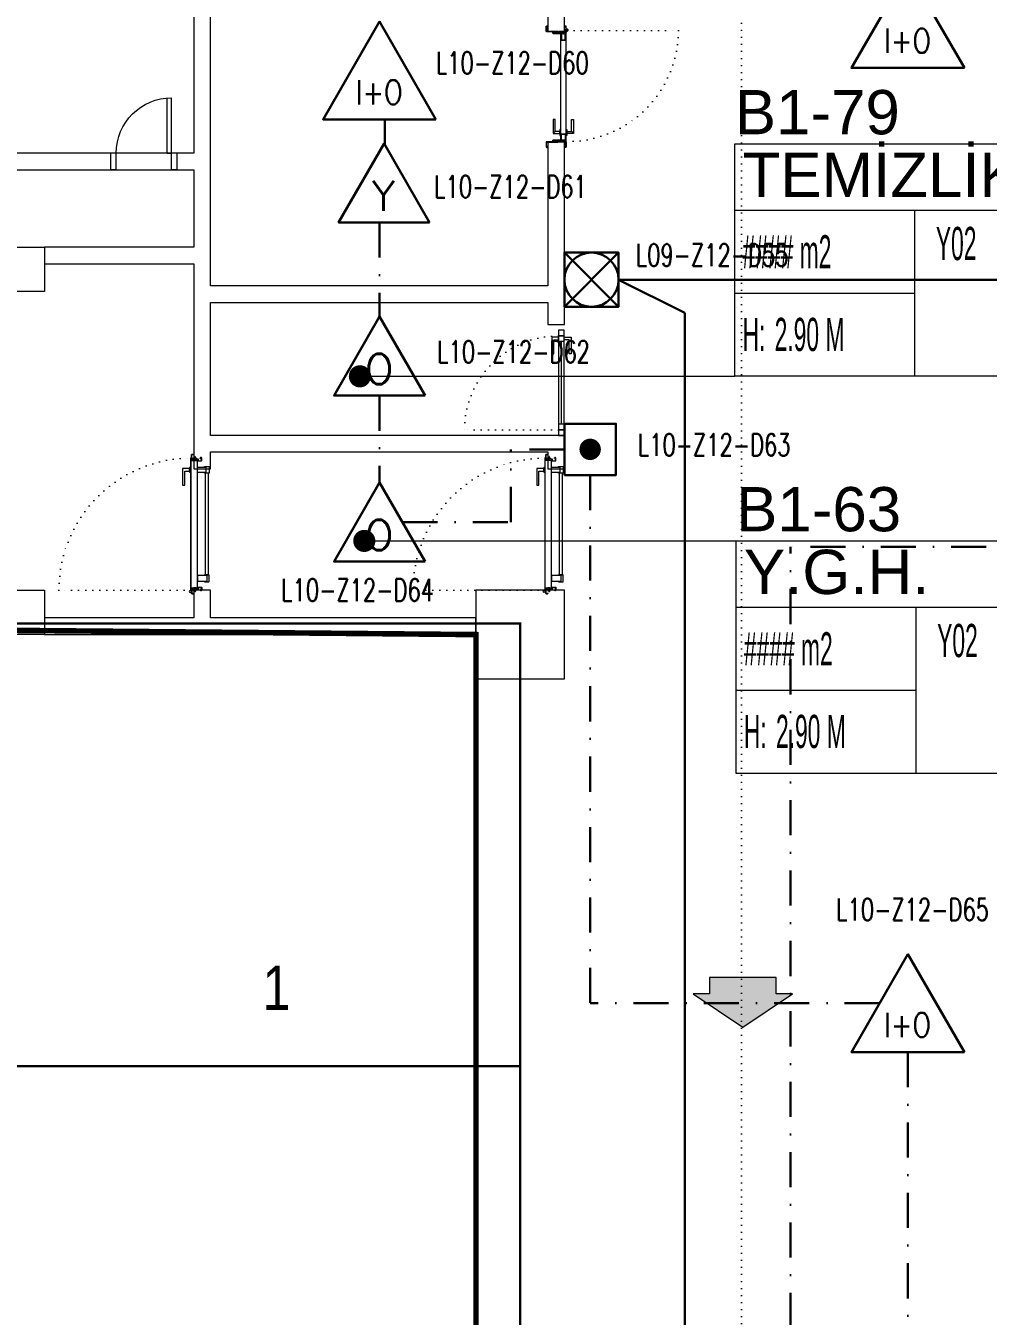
# Model space of a CAD drawing. Header units: metres. Extents: x -19121 to 152404, y -12107 to 29421.
# Drawn here: x 56453 to 57323, y 5814 to 6980 of the extents above; entities that cross this region are included whole.
import ezdxf
from ezdxf.enums import TextEntityAlignment as Align

# ---------------------------------------------------------------- set-up
doc = ezdxf.new("R2010")
doc.units = ezdxf.units.M
doc.header["$LTSCALE"] = 50
doc.header["$MEASUREMENT"] = 0
for name, pattern in [('DASHDOT', [25.4, 12.7, -6.35, 0, -6.35]), ('DOT2', [0.125, 0, -0.125]), ('HIDDEN', [0.375, 0.25, -0.125])]:
    doc.linetypes.add(name, pattern=pattern)
doc.layers.get('0').update_dxf_attribs({"color": 9, "lineweight": 9})
for name, color, linetype, lineweight in [('00', 9, 'Continuous', 9), ('01', 9, 'Continuous', 9), ('06B', 9, 'Continuous', 9), ('06D', 9, 'Continuous', 9), ('10', 9, 'Continuous', 9), ('14', 9, 'Continuous', 9), ('15', 9, 'Continuous', 9), ('20', 9, 'DOT2', 9), ('21', 9, 'Continuous', 9), ('21_mahal200', 9, 'Continuous', 9), ('E-DEDEKTÖR NUMARALARI', 20, 'Continuous', 30), ('E-DUVAR TİPİ FLAŞÖR', 7, 'Continuous', 30), ('E-KABLO', 7, 'Continuous', 30), ('E-KOMBİNE DEDEKTÖR (ISI+OPTİK DUMAN)', 7, 'Continuous', 30), ('E-OPTİK DUMAN DEDEKTÖRÜ', 7, 'Continuous', 30), ('E-YANGIN İHBAR BUTONU', 7, 'Continuous', 30), ('E-YÜKSELTİLMİŞ DÖŞEME İÇİNDE DUMAN DEDEKTÖRÜ', 7, 'Continuous', 30)]:
    doc.layers.add(name, color=color, linetype=linetype, lineweight=lineweight)
doc.styles.add('Arial', font='arial.ttf', dxfattribs={"height": 2.5})
doc.styles.add('E-YAZI', font='txttw.shx', dxfattribs={"height": 200})
doc.styles.add('MuuM_TEXT-STANDART', font='ARIALN.TTF')
doc.dimstyles.new('MuuM_DIM200', dxfattribs={"dimscale": 20, "dimtxt": 2, "dimasz": 1, "dimexe": 1, "dimexo": 1, "dimgap": 1, "dimtad": 1, "dimdec": 1, "dimrnd": 0.5, "dimdsep": 46, "dimtxsty": 'MuuM_TEXT-STANDART', "dimblk": 'ARCHTICK', "dimcen": 0, "dimdle": 0.15, "dimclrd": 256, "dimclre": 256, "dimclrt": 256, "dimadec": 0, "dimazin": 0, "dimtfac": 5, "dimtdec": 1, "dimtix": 1, "dimtmove": 2, "dimatfit": 3, "dimldrblk": 'DOT', "dimfxl": 3, "dimfxlon": 1, "dimtolj": 1, "dimlwd": -1, "dimlwe": -1, "dimarcsym": 0})

# ---------------------------------------------------------------- blocks, each defined once
blk = doc.blocks.new('100_KOMBİNE DEDEKTÖR (ISI+OPTİK DUMAN) 085')
at = {"layer": 'E-KOMBİNE DEDEKTÖR (ISI+OPTİK DUMAN)', "color": 4}
blk.add_lwpolyline([(2.55, 0), (0, 4.416), (-2.55, 0)], close=True, dxfattribs=at)
at = {"layer": 'E-KOMBİNE DEDEKTÖR (ISI+OPTİK DUMAN)', "color": 3, "style": 'E-YAZI', "width": 0.8}
blk.add_text('I+O', height=1.1016, dxfattribs=at).set_placement((-0.018, 1.224), align=Align.MIDDLE)
blk = doc.blocks.new('100_OPTİK DUMAN DEDEKTÖRÜ 085')
at = {"layer": 'E-OPTİK DUMAN DEDEKTÖRÜ', "color": 4}
blk.add_lwpolyline([(2.059, 0), (0, 3.566), (-2.059, 0)], close=True, dxfattribs=at)
at = {"layer": 'E-OPTİK DUMAN DEDEKTÖRÜ', "color": 3, "style": 'E-YAZI'}
blk.add_text('O', height=1.36, dxfattribs=at).set_placement((-0.022, 1.201), align=Align.MIDDLE)
blk = doc.blocks.new('100_YANGIN İHBAR BUTONU 085')
at = {"layer": 'E-YANGIN İHBAR BUTONU', "color": 4}
blk.add_lwpolyline([(-1.16, -1.16), (-1.16, 1.16), (1.16, 1.16), (1.16, -1.16)], close=True, dxfattribs=at)
at = {"layer": 'E-YANGIN İHBAR BUTONU', "color": 3, "const_width": 0.483}
blk.add_lwpolyline([(-0.242, 0, 1), (0.242, 0, 1)], format="xyb", close=True, dxfattribs=at)
blk = doc.blocks.new('100_DUVAR TİPİ FLAŞÖR 085')
at = {"layer": 'E-DUVAR TİPİ FLAŞÖR', "color": 4}
blk.add_line((-1.224, 2.448), (1.224, 0), dxfattribs=at)
blk.add_lwpolyline([(-1.224, 0), (-1.224, 2.448), (1.224, 2.448), (1.224, 0)], close=True, dxfattribs=at)
blk.add_lwpolyline([(1.224, 2.448), (-1.224, 0)], dxfattribs=at)
blk.add_circle((0, 1.224), 1.224, dxfattribs=at)
blk = doc.blocks.new('100_YÜKSELTİLMİŞ DÖŞEME İÇİNDE DUMAN DEDEKTÖRÜ 085')
at = {"layer": 'E-YÜKSELTİLMİŞ DÖŞEME İÇİNDE DUMAN DEDEKTÖRÜ', "color": 4}
blk.add_lwpolyline([(2.059, 0), (0, 3.566), (-2.059, 0)], close=True, dxfattribs=at)
at = {"layer": 'E-YÜKSELTİLMİŞ DÖŞEME İÇİNDE DUMAN DEDEKTÖRÜ', "color": 3, "style": 'E-YAZI'}
blk.add_text('Y', height=1.36, dxfattribs=at).set_placement((-0.022, 1.201), align=Align.MIDDLE)
blk = doc.blocks.new('p-kolon_80x80')
blk.add_lwpolyline([(-40, -40), (40, -40), (40, 40), (-40, 40)], close=True)
blk = doc.blocks.new('1.bod.mimari.elk')
at = {"layer": '01'}
blk.add_lwpolyline([(40, -1430), (40, -1850), (470, -1850), (470, -1890), (40, -1890), (40, -2160), (470, -2160), (470, -2200), (40, -2200), (40, -2200), (40, -2200), (40, -2945), (0, -2945), (0, -1142.7)], dxfattribs=at)
blk.add_blockref('p-kolon_80x80', (900, -2200), dxfattribs=at)
blk = doc.blocks.new('p-işyeri')
at = {"color": 0, "const_width": 2}
blk.add_lwpolyline([(200, 0), (200, 700), (-200, 700), (-200, 0)], close=True, dxfattribs=at)
blk = doc.blocks.new('*U19')
at = {"ltscale": 15}
for p, q in [((-25, 1), (-26, 0)), ((-25, -1), (-26, 0)), ((-23, 1), (-25, 1)), ((-23, 1), (-23, -2)), ((-21, -3), (-18, 3)), ((-21, -3), (-18, 3)), ((-20, -3), (-17, 3)), ((-20, -3), (-16, 3)), ((-18, -3), (-15, 3)), ((-18, -3), (-15, 3)), ((-18, 1), (-18, 2)), ((-17, -3), (-14, 3)), ((-17, -3), (-13, 3)), ((-17, 1), (-17, 2)), ((-15, -3), (-12, 3)), ((-15, -3), (-12, 3)), ((-15, 1), (-15, 2)), ((-14, -3), (-11, 3)), ((-14, -3), (-10, 3)), ((-14, 1), (-14, 2)), ((-12, -3), (-9, 3)), ((-12, -3), (-9, 3)), ((-12, 1), (-12, 2)), ((-11, -3), (-8, 3)), ((-11, -3), (-7, 3)), ((-11, 1), (-11, 2)), ((-9, -3), (-6, 3)), ((-9, -3), (-6, 3)), ((-9, 1), (-9, 2)), ((-8, -3), (-4, 3)), ((-8, -3), (-5, 3)), ((-8, 1), (-8, 2)), ((-6, -3), (-3, 3)), ((-6, -3), (-3, 3)), ((-6, 1), (-6, 2)), ((-5, -3), (-1, 3)), ((-5, -3), (-2, 3)), ((-5, 1), (-5, 2)), ((-3, 1), (-3, 2)), ((0, 4), (-2, 1)), ((-2, 1), (-2, 2)), ((0, 0), (-1, 0)), ((-25, -1), (-23, -2)), ((-9, -2), (-23, -2)), ((-21, -3), (-21, -2)), ((-20, -3), (-19, -2)), ((-20, -2), (-19, -2)), ((-19, -2), (-18, -2)), ((-18, -3), (-18, -2)), ((-17, -3), (-16, -2)), ((-17, -2), (-16, -2)), ((-16, -2), (-15, -2)), ((-15, -3), (-15, -2)), ((-14, -3), (-13, -2)), ((-14, -2), (-13, -2)), ((-13, -2), (-12, -2)), ((-12, -3), (-12, -2)), ((-11, -3), (-10, -2)), ((-11, -2), (-10, -2)), ((-10, -2), (-9, -2)), ((-9, -3), (-9, -2)), ((-8, -2), (-7, -2)), ((-8, -3), (-7, -2)), ((-7, -2), (-6, -2)), ((-6, -3), (-6, -2)), ((-5, -2), (-4, -2)), ((-5, -3), (-4, -2)), ((-4, -2), (-2, -2)), ((0, -4), (-2, -2)), ((0, 0), (-1, 0))]:
    blk.add_line(p, q, dxfattribs=at)
for p, q in [((-7, 1), (-23, 1)), ((-17, 1), (-19, 1)), ((-16, 1), (-17, 1)), ((-14, 1), (-16, 1)), ((-13, 1), (-14, 1)), ((-11, 1), (-13, 1)), ((-10, 1), (-11, 1)), ((-8, 1), (-10, 1)), ((-7, 1), (-8, 1)), ((-5, 1), (-7, 1)), ((-4, 1), (-5, 1)), ((-2, 1), (-4, 1)), ((-2, 1), (-2, 1)), ((0, 0), (0, 4)), ((-2, -2), (-2, -2)), ((0, 0), (0, -4))]:
    blk.add_line(p, q)
for centre, radius, start, end in [((-26, 4), 3.92, 274.361, 322.1025), ((-26, -4), 3.92, 37.8975, 85.639), ((-18, 3), 0.0971, 330.3204, 150.3204), ((-17, 3), 0.0971, 330.3204, 150.3204), ((-15, 3), 0.0971, 330.3204, 150.3204), ((-14, 3), 0.0971, 330.3204, 150.3204), ((-12, 3), 0.0971, 330.3204, 150.3204), ((-11, 3), 0.0971, 330.3204, 150.3204), ((-9, 3), 0.0971, 330.3204, 150.3204), ((-8, 3), 0.0971, 330.3204, 150.3204), ((-6, 3), 0.0971, 330.3204, 150.3204), ((-5, 3), 0.0971, 330.3204, 150.3204), ((-3, 3), 0.0971, 330.3204, 150.3204), ((-2, 3), 0.0971, 330.3204, 150.3204), ((-1, 0), 0.486, 90, 270), ((0, 4), 0.25, 0, 150.0864), ((-21, -3), 0.0971, 150.3204, 330.3204), ((-20, -3), 0.0971, 150.3204, 330.3204), ((-18, -3), 0.0971, 150.3204, 330.3204), ((-17, -3), 0.0971, 150.3204, 330.3204), ((-15, -3), 0.0971, 150.3204, 330.3204), ((-14, -3), 0.0971, 150.3204, 330.3204), ((-12, -3), 0.0971, 150.3204, 330.3204), ((-11, -3), 0.0971, 150.3204, 330.3204), ((-9, -3), 0.0971, 150.3204, 330.3204), ((-8, -3), 0.0971, 150.3204, 330.3204), ((-6, -3), 0.0971, 150.3204, 330.3204), ((-5, -3), 0.0971, 150.3204, 330.3204), ((0, -4), 0.25, 209.9136, 0)]:
    blk.add_arc(centre, radius, start, end, dxfattribs=at)
blk = doc.blocks.new('conta')
at = {"ltscale": 10}
for p, q in [((-2649.9, 5345.5), (-2649.8, 5345.6)), ((-2649.9, 5344.5), (-2649.8, 5344.3)), ((-2649.8, 5344.3), (-2649.7, 5344.3)), ((-2649.7, 5345.4), (-2649.3, 5345.4)), ((-2649.2, 5345.4), (-2649.1, 5345.5)), ((-2649, 5344), (-2648.8, 5343.8)), ((-2648.9, 5344.1), (-2648.7, 5343.9)), ((-2648.8, 5345.1), (-2648.6, 5345.3)), ((-2648.8, 5344.9), (-2648.6, 5345.2)), ((-2648.7, 5343.8), (-2648.7, 5343.8)), ((-2648.6, 5345.3), (-2648.6, 5345.3))]:
    blk.add_line(p, q, dxfattribs=at)
for centre, radius, start, end in [((-2649.8, 5345.5), 0.05, 140.6345, 188.9372), ((-2653, 5345), 3.19, 350.4674, 8.9372), ((-2649.9, 5344.5), 0.02, 170.4674, 213.7451), ((-2649.7, 5345.6), 0.0696, 22.2428, 159.258), ((-2650.9, 5345), 1.24, 340.3382, 16.7772), ((-2649.7, 5344.6), 0.03, 160.3382, 273.2666), ((-2649.7, 5345.4), 0.03, 90, 196.7772), ((-2649.6, 5341.5), 3.01, 80.4362, 93.2666), ((-2649.3, 5345.5), 0.05, 270, 303.0062), ((-2649.2, 5344.1), 0.231, 353.9571, 81.9004), ((-2649.1, 5345.5), 0.03, 4.7972, 123.0062), ((-2649.1, 5344.5), 0.03, 260.4362, 338.7066), ((-2651.2, 5344.8), 2.33, 7.5897, 18.7951), ((-2649, 5345.6), 0.05, 18.7951, 42.1429), ((-2650.2, 5345), 1.27, 338.7066, 23.0418), ((-2648.9, 5344.1), 0.1, 173.9571, 217.2653), ((-2648.8, 5345.1), 0.05, 187.5897, 322.7347), ((-2658.2, 5345.2), 9.36, 353.6857, 357.8537), ((-2648.8, 5344.2), 0.1, 173.6857, 217.2653), ((-2648.8, 5344.8), 0.05, 142.7347, 180.2669), ((-2648.7, 5343.8), 0.05, 217.2653, 307.2653), ((-2648.7, 5343.8), 0.05, 307.2653, 37.2653), ((-2648.6, 5345.3), 0.05, 52.7347, 142.7347), ((-2648.6, 5345.3), 0.05, 322.7347, 52.7347)]:
    blk.add_arc(centre, radius, start, end, dxfattribs=at)
for points, knots in [([(-2649, 5345.6), (-2649, 5345.6), (-2649.1, 5345.7), (-2649.2, 5345.4), (-2649.3, 5345.7), (-2649.4, 5345.5), (-2649.5, 5345.7), (-2649.6, 5345.5), (-2649.7, 5345.6), (-2649.7, 5345.6)], [0.0086373, 0.0086373, 0.0086373, 0.0086373, 0.1097304, 0.3133405, 0.4430081, 0.5658764, 0.7165186, 0.8527974, 0.9648495, 0.9648495, 0.9648495, 0.9648495]), ([(-2649.7, 5344.3), (-2649.7, 5344.3), (-2649.7, 5344.5), (-2649.6, 5344.3), (-2649.3, 5344.4), (-2649.2, 5344.4), (-2649.2, 5344.4)], [0, 0, 0, 0, 0.1008757, 0.3841126, 0.5436166, 0.6906785, 0.6906785, 0.6906785, 0.6906785])]:
    blk.add_open_spline(points, degree=3, knots=knots, dxfattribs=at)
blk = doc.blocks.new('p-yn_sackasa')
at = {"layer": '10', "linetype": 'Continuous'}
for p, q in [((-2.2, 0), (-2.2, -0.2)), ((0, 6.9), (0, 6.2)), ((0, 6.2), (0, 6.9)), ((0.1, 6.9), (0.1, 6.2)), ((0.2, 6.9), (0.2, 6.2)), ((2.7, 7.2), (0.3, 7.2)), ((2.7, 7.2), (0.3, 7.2)), ((2.7, 7), (0.3, 7)), ((0.3, 7), (2.7, 7)), ((0.3, 6.1), (0.8, 6.1)), ((0.7, 6), (0.3, 6)), ((0.3, 5.9), (0.7, 5.9)), ((0.8, 5.9), (0.3, 5.9)), ((0.7, 5.9), (0.7, 6)), ((0.7, -0.7), (0.7, 2.3)), ((0.7, -0.7), (0.7, 2.3)), ((0.8, 5.9), (0.8, 6.1)), ((0.8, -0.7), (0.8, 2.3)), ((0.8, -0.7), (0.8, 2.3)), ((0.9, 2.3), (1, 2.3)), ((0.9, 2.3), (0.9, 2.3)), ((1, 2.5), (1, 2.4)), ((1, 2.5), (1, 2.5)), ((1.1, 2.5), (1.1, 3.7)), ((1.1, 2.5), (1.1, 3.7)), ((1.3, 3.7), (1.3, 2.5)), ((1.3, 2.5), (1.3, 3.7)), ((2.5, 4), (1.4, 4)), ((1.4, 4), (2.5, 4)), ((1.4, 3.8), (2.5, 3.8)), ((2.5, 3.8), (1.4, 3.8)), ((2.5, 3.4), (2.6, 3.7)), ((2.6, 3.7), (2.5, 3.4)), ((2.7, 3.6), (2.6, 3.3)), ((2.7, 3.6), (2.6, 3.3)), ((2.8, 3.3), (2.8, 6.9)), ((2.8, 3.3), (2.8, 6.9)), ((2.9, 3.3), (2.9, 6.9)), ((2.9, 3.3), (2.9, 6.9)), ((-2.9, -1.7), (-2.9, -0.3)), ((-2.9, -0.3), (-2.9, -1.7)), ((-2.8, -0.3), (-2.8, -1.7)), ((-2.8, -0.3), (-2.8, -1.7)), ((-2.2, 0), (-2.7, 0)), ((-2.2, 0), (-2.7, 0)), ((-2.2, -0.1), (-2.7, -0.1)), ((-2.2, -0.2), (-2.7, -0.2)), ((1, -1.8), (-2.7, -1.8)), ((1, -1.9), (-2.7, -1.9)), ((-2.7, -2), (1, -2)), ((1, -2), (-2.7, -2)), ((-2.2, -0.1), (-2.2, 0)), ((0.9, -0.8), (1, -0.8)), ((0.9, -0.8), (0.9, -0.8)), ((1, -0.9), (1, -0.9)), ((1, -0.9), (1, -0.9)), ((1.1, -1), (1.1, -1.7)), ((1.1, -1), (1.1, -1.7)), ((1.3, -1), (1.3, -1.7)), ((1.3, -1), (1.3, -1.7))]:
    blk.add_line(p, q, dxfattribs=at)
for points in [[(0.1, 2.1), (0.7, 2.1), (0.7, -0.5), (0.1, -0.5)], [(0.1, 2.1), (0.4, 2.1), (0.4, -0.5), (0.1, -0.5)]]:
    blk.add_lwpolyline(points, close=True, dxfattribs=at)
for centre, radius, start, end in [((0.3, 6.9), 0.249, 90, 180), ((0.3, 6.9), 0.261, 90, 180), ((0.3, 6.2), 0.249, 181.345, 271.3502), ((0.3, 6.2), 0.261, 180, 270), ((0.3, 6.9), 0.122, 90, 180), ((0.3, 6.2), 0.122, 180, 270), ((0.3, 6.9), 0.11, 90, 180), ((0.3, 6.2), 0.11, 180, 270), ((0.9, 2.3), 0.206, 63.2169, 180), ((0.9, 2.3), 0.219, 63.2153, 180), ((0.9, 2.3), 0.0801, 63.215, 180), ((0.9, 2.3), 0.0674, 63.2144, 180), ((1, 2.5), 0.219, 243.2148, 0), ((1, 2.5), 0.0801, 243.2203, 0), ((1, 2.5), 0.206, 243.2197, 0), ((1, 2.5), 0.0674, 243.2129, 0), ((1.4, 3.7), 0.24, 90, 180), ((1.4, 3.7), 0.253, 90, 180), ((1.4, 3.7), 0.114, 90, 180), ((1.4, 3.7), 0.101, 90, 180), ((2.5, 3.7), 0.249, 342.8613, 90), ((2.5, 3.7), 0.261, 342.8602, 90), ((2.5, 3.7), 0.122, 342.8607, 90), ((2.5, 3.7), 0.11, 342.8621, 90), ((2.7, 3.3), 0.232, 162.8601, 0), ((2.7, 3.3), 0.219, 162.8613, 0), ((2.7, 3.3), 0.0927, 162.8605, 0), ((2.7, 3.3), 0.0801, 162.8624, 0), ((2.7, 6.9), 0.249, 0, 90), ((2.7, 6.9), 0.261, 0, 90), ((2.7, 6.9), 0.122, 0, 90), ((2.7, 6.9), 0.11, 0, 90), ((-2.7, -0.3), 0.24, 90, 180), ((-2.7, -0.3), 0.253, 90, 180), ((-2.7, -1.7), 0.24, 180, 270), ((-2.7, -1.7), 0.253, 180, 270), ((-2.7, -0.3), 0.114, 90, 180), ((-2.7, -0.3), 0.101, 90, 180), ((-2.7, -1.7), 0.114, 180, 270), ((-2.7, -1.7), 0.101, 180, 270), ((0.9, -0.7), 0.206, 180, 296.7851), ((0.9, -0.7), 0.219, 180, 296.785), ((0.9, -0.7), 0.0674, 180, 180.5245), ((0.9, -0.7), 0.0801, 180, 296.785), ((0.9, -0.7), 0.0674, 180, 296.7871), ((1, -1), 0.219, 0, 116.7854), ((1, -1), 0.206, 0, 116.7836), ((1, -1), 0.0801, 0, 116.7811), ((1, -1), 0.0674, 0, 116.7871), ((1, -1.7), 0.114, 270, 0), ((1, -1.7), 0.24, 270, 0), ((1, -1.7), 0.101, 270, 0), ((1, -1.7), 0.253, 270, 0)]:
    blk.add_arc(centre, radius, start, end, dxfattribs=at)
at = {"layer": '10', "xscale": 0.0842696629213483, "yscale": 0.0842696629213483, "zscale": 0.0842696629213483}
blk.add_blockref('*U19', (1, 1.3), dxfattribs=at)
at = {"layer": '14', "xscale": -0.7887640449438696, "yscale": 0.7887640449438696, "zscale": 0.7887640449438204, "rotation": 90}
blk.add_blockref('conta', (4217.8, -2086.4), dxfattribs=at)
blk = doc.blocks.new('*U372')
at = {"layer": '06D'}
for points in [[(8.5, 9.6), (7.9, 9.6), (7.9, 13.6, -0.414214), (8.2, 13.9), (13.7, 13.9, -0.414214), (14.1, 13.6), (14.1, 9.6), (13.5, 9.6)], [(111.5, 9.6), (112.1, 9.6), (112.1, 13.6, 0.414214), (111.7, 13.9), (106.2, 13.9, 0.414214), (105.9, 13.6), (105.9, 9.6), (106.5, 9.6)]]:
    blk.add_lwpolyline(points, format="xyb", dxfattribs=at)
for points in [[(8.5, 12.1), (13.5, 12.1), (13.5, 3.4), (8.5, 3.4)], [(14.1, 13.3), (105.9, 13.3), (105.9, 10.2), (14.1, 10.2)], [(111.5, 10.9), (106.5, 10.9), (106.5, 3.4), (111.5, 3.4)]]:
    blk.add_lwpolyline(points, close=True, dxfattribs=at)
for points in [[(110.1, -3.8), (110.1, -10.1), (95.1, -10.1), (95.1, -8.2), (107.9, -8.2), (107.9, -8.2), (107.9, -3.8), (110.1, -3.8)], [(111.2, -2.6), (111.2, -3.8), (106.8, -3.8), (106.8, -2.6), (111.2, -2.6)]]:
    blk.add_lwpolyline(points, dxfattribs=at)
at = {"layer": '10', "ltscale": 10}
for p, q in [((2, 1.5), (1, 1.5)), ((2, 1.3), (1, 1.3)), ((1, 0.9), (2, 0.3)), ((2, 0.3), (2, 1.8)), ((2, 1.8), (2.3, 1.8)), ((2, -0.2), (2, 0.3)), ((2.3, -2.2), (2.3, 3.3)), ((2.3, 1.8), (2.3, 0.3)), ((2.3, 0.3), (2.3, -0.2)), ((2.4, 3.4), (117.6, 3.4)), ((2.4, -2.3), (2.4, 3.2)), ((2.5, 3.3), (117.5, 3.3)), ((117.5, -2.3), (117.5, 3.2)), ((117.7, -2.2), (117.7, 3.3)), ((117.7, 1.8), (118, 1.8)), ((117.7, 1.3), (117.7, 1.8)), ((117.7, 1.8), (118, 1.8)), ((117.7, 1.3), (117.7, 1.8)), ((117.7, -0.2), (117.7, 1.3)), ((117.7, -0.2), (117.7, 1.3)), ((118, 1.8), (118, 1.3)), ((118, 1.8), (118, 1.3)), ((118, 1.3), (118, -0.2)), ((119, 0.7), (118, 1.3)), ((118, 1.3), (118, -0.2)), ((119, 0.7), (118, 1.3)), ((118, 0.3), (119, 0.3)), ((118, 0.3), (119, 0.3)), ((118, 0.1), (119, 0.1)), ((118, 0.1), (119, 0.1)), ((-1.6, -2.7), (-1.7, -2.6)), ((-1.6, -2.7), (-1.7, -2.6)), ((-1.2, -2.2), (-1.2, -2.3)), ((-1.2, -2.2), (-1.1, -2.2)), ((-1.2, -2.2), (-1.2, -2.3)), ((-1.2, -2.2), (-1.1, -2.2)), ((-1.1, -2), (-1.1, -2.4)), ((-1.1, -2), (-1.1, -2.4)), ((-0.8, -2), (-0.8, -2.4)), ((-0.8, -2), (-0.8, -2.4)), ((0.3, -2.5), (0.3, -2.3)), ((0.4, -2.2), (2.2, -2.2)), ((0.4, -2.4), (0.4, -2.4)), ((0.4, -2.6), (119.6, -2.6)), ((0.5, -2.4), (119.5, -2.4)), ((0.5, -2.4), (2.3, -2.4)), ((2.3, -0.2), (2, -0.2)), ((119.5, -2.4), (117.6, -2.4)), ((118, -0.2), (117.7, -0.2)), ((118, -0.2), (117.7, -0.2)), ((119.6, -2.2), (117.7, -2.2)), ((119.5, -2.4), (119.5, -2.4)), ((119.7, -2.5), (119.7, -2.3))]:
    blk.add_line(p, q, dxfattribs=at)
blk.add_circle((-0.9, -3.3), 0.843, dxfattribs=at)
blk.add_circle((-0.9, -3.3), 0.843, dxfattribs=at)
for centre, radius, start, end in [((2.4, 3.3), 0.1, 90, 180), ((2.5, 3.2), 0.05, 90, 180), ((117.6, 3.3), 0.141, 14.9271, 75.0729), ((-0.9, -3.3), 1.01, 105.7139, 140.5908), ((-0.9, -3.3), 1.01, 105.7139, 140.5908), ((-0.4, -2.3), 0.428, 142.379, 203.648), ((-0.4, -2.3), 0.428, 142.379, 203.648), ((-0.4, -2.3), 0.302, 119.9685, 254.4476), ((-0.4, -2.3), 0.302, 119.9685, 254.4476), ((0.4, -2.3), 0.1, 90, 180), ((0.4, -2.5), 0.1, 180, 270), ((0.5, -2.4), 0.005, 180, 270), ((0.5, -2.4), 0.005, 90, 180), ((2.2, -2.2), 0.05, 270, 0), ((2.3, -2.3), 0.1, 270, 0), ((117.6, -2.3), 0.1, 180, 270), ((117.7, -2.2), 0.05, 180, 270), ((119.5, -2.4), 0.005, 270, 360), ((119.5, -2.4), 0.005, 0, 90), ((119.6, -2.3), 0.1, 0, 90), ((119.6, -2.5), 0.1, 270, 0)]:
    blk.add_arc(centre, radius, start, end, dxfattribs=at)
at = {"layer": '20'}
blk.add_lwpolyline([(0.3, -2.4), (0.3, -121.8, 0.414214), (119.7, -2.4, -1)], format="xyb", dxfattribs=at)
blk.add_blockref('p-yn_sackasa', (0, 0))
at = {"xscale": -1}
blk.add_blockref('p-yn_sackasa', (120, 0), dxfattribs=at)
blk = doc.blocks.new('*U373')
at = {"layer": '06D'}
for points in [[(8.5, 9.6), (7.9, 9.6), (7.9, 13.6, -0.414214), (8.2, 13.9), (13.7, 13.9, -0.414214), (14.1, 13.6), (14.1, 9.6), (13.5, 9.6)], [(111.5, 9.6), (112.1, 9.6), (112.1, 13.6, 0.414214), (111.7, 13.9), (106.2, 13.9, 0.414214), (105.9, 13.6), (105.9, 9.6), (106.5, 9.6)]]:
    blk.add_lwpolyline(points, format="xyb", dxfattribs=at)
for points in [[(105.9, 13.3), (14.1, 13.3), (14.1, 10.2), (105.9, 10.2)], [(111.5, 12.1), (106.5, 12.1), (106.5, 3.4), (111.5, 3.4)], [(8.5, 10.9), (13.5, 10.9), (13.5, 3.4), (8.5, 3.4)]]:
    blk.add_lwpolyline(points, close=True, dxfattribs=at)
for points in [[(8.8, -2.6), (8.8, -3.8), (13.2, -3.8), (13.2, -2.6), (8.8, -2.6)], [(9.9, -3.8), (9.9, -10.1), (24.9, -10.1), (24.9, -8.2), (12.1, -8.2), (12.1, -8.2), (12.1, -3.8), (9.9, -3.8)]]:
    blk.add_lwpolyline(points, dxfattribs=at)
at = {"layer": '10', "ltscale": 10}
for p, q in [((1, 0.7), (2, 1.3)), ((1, 0.7), (2, 1.3)), ((2, 0.3), (1, 0.3)), ((2, 0.3), (1, 0.3)), ((2, 0.1), (1, 0.1)), ((2, 0.1), (1, 0.1)), ((2, 1.8), (2, 1.3)), ((2.3, 1.8), (2, 1.8)), ((2, 1.8), (2, 1.3)), ((2.3, 1.8), (2, 1.8)), ((2, 1.3), (2, -0.2)), ((2, 1.3), (2, -0.2)), ((2.3, -2.2), (2.3, 3.3)), ((2.3, 1.3), (2.3, 1.8)), ((2.3, 1.3), (2.3, 1.8)), ((2.3, -0.2), (2.3, 1.3)), ((2.3, -0.2), (2.3, 1.3)), ((117.6, 3.4), (2.4, 3.4)), ((2.4, -2.3), (2.4, 3.2)), ((117.5, 3.3), (2.5, 3.3)), ((117.5, -2.3), (117.5, 3.2)), ((117.7, -2.2), (117.7, 3.3)), ((117.7, 1.8), (117.7, 0.3)), ((118, 1.8), (117.7, 1.8)), ((117.7, 0.3), (117.7, -0.2)), ((118, 0.3), (118, 1.8)), ((118, 1.5), (119, 1.5)), ((118, 1.3), (119, 1.3)), ((119, 0.9), (118, 0.3)), ((118, -0.2), (118, 0.3)), ((0.3, -2.5), (0.3, -2.3)), ((0.4, -2.2), (2.2, -2.2)), ((0.4, -2.4), (0.4, -2.4)), ((119.6, -2.6), (0.4, -2.6)), ((119.5, -2.4), (0.5, -2.4)), ((0.5, -2.4), (2.3, -2.4)), ((2, -0.2), (2.3, -0.2)), ((2, -0.2), (2.3, -0.2)), ((119.5, -2.4), (117.6, -2.4)), ((117.7, -0.2), (118, -0.2)), ((119.6, -2.2), (117.7, -2.2)), ((119.5, -2.4), (119.5, -2.4)), ((119.7, -2.5), (119.7, -2.3)), ((120.8, -2), (120.8, -2.4)), ((120.8, -2), (120.8, -2.4)), ((121.1, -2), (121.1, -2.4)), ((121.1, -2), (121.1, -2.4)), ((121.2, -2.2), (121.1, -2.2)), ((121.2, -2.2), (121.1, -2.2)), ((121.2, -2.2), (121.2, -2.3)), ((121.2, -2.2), (121.2, -2.3)), ((121.6, -2.7), (121.7, -2.6)), ((121.6, -2.7), (121.7, -2.6))]:
    blk.add_line(p, q, dxfattribs=at)
blk.add_circle((120.9, -3.3), 0.843, dxfattribs=at)
blk.add_circle((120.9, -3.3), 0.843, dxfattribs=at)
for centre, radius, start, end in [((2.4, 3.3), 0.141, 104.9271, 165.0729), ((117.5, 3.2), 0.05, 0, 90), ((117.6, 3.3), 0.1, 0, 90), ((0.4, -2.3), 0.1, 90, 180), ((0.4, -2.5), 0.1, 180, 270), ((0.5, -2.4), 0.005, 180, 270), ((0.5, -2.4), 0.005, 90, 180), ((2.2, -2.2), 0.05, 270, 0), ((2.3, -2.3), 0.1, 270, 0), ((117.6, -2.3), 0.1, 180, 270), ((117.7, -2.2), 0.05, 180, 270), ((119.5, -2.4), 0.005, 270, 360), ((119.5, -2.4), 0.005, 0, 90), ((119.6, -2.3), 0.1, 0, 90), ((119.6, -2.5), 0.1, 270, 0), ((120.4, -2.3), 0.302, 285.5524, 60.0315), ((120.4, -2.3), 0.302, 285.5524, 60.0315), ((120.4, -2.3), 0.428, 336.352, 37.621), ((120.4, -2.3), 0.428, 336.352, 37.621), ((120.9, -3.3), 1.01, 39.4092, 74.2861), ((120.9, -3.3), 1.01, 39.4092, 74.2861)]:
    blk.add_arc(centre, radius, start, end, dxfattribs=at)
at = {"layer": '20'}
blk.add_lwpolyline([(119.7, -2.4), (119.7, -121.8, -0.414214), (0.3, -2.4, 1)], format="xyb", dxfattribs=at)
blk.add_blockref('p-yn_sackasa', (0, 0))
at = {"xscale": -1}
blk.add_blockref('p-yn_sackasa', (120, 0), dxfattribs=at)
blk = doc.blocks.new('gr-p-barel kilitli kapı kolu')
at = {"flags": 128}
for points in [[(-0.9, 0.8), (-0.9, 4.9), (-11.7, 4.9), (-11.7, 6.7), (0.9, 6.7), (0.9, 0.8)], [(-0.8, 5), (0.8, 6.6)]]:
    blk.add_lwpolyline(points, dxfattribs=at)
blk.add_lwpolyline([(-2.75, 0), (-2.75, 0.7), (2.75, 0.7), (2.75, 0)])
blk.add_lwpolyline([(-1.3, 0.7), (1.3, 0.7), (1.3, 0.8), (-1.3, 0.8)], close=True)
blk = doc.blocks.new('prf-scr2')
at = {"linetype": 'DOT2', "ltscale": 10}
blk.add_line((0, 0.2), (0, -1.1), dxfattribs=at)
for p, q in [((-0.1, -0.2), (0.1, -0.3)), ((0.1, -0.2), (-0.1, -0.2)), ((0.1, -0.3), (-0.1, -0.3)), ((-0.1, -0.3), (0.1, -0.4)), ((0.1, -0.4), (-0.1, -0.4)), ((0.1, -0.5), (-0.1, -0.4)), ((-0.1, -0.4), (0.1, -0.4)), ((0.1, -0.6), (-0.1, -0.5)), ((-0.1, -0.5), (0.1, -0.5)), ((-0.1, -0.6), (0.1, -0.7)), ((0.1, -0.6), (-0.1, -0.6)), ((-0.1, -0.6), (0.1, -0.6)), ((-0.1, -0.7), (0.1, -0.8)), ((0.1, -0.7), (-0.1, -0.7)), ((-0.1, -0.8), (0.1, -0.8)), ((0.1, -0.8), (-0.1, -0.8)), ((0.1, -0.2), (0, -0.1)), ((0, -0.2), (0.1, -0.2))]:
    blk.add_line(p, q)
blk.add_lwpolyline([(0.2, 0), (-0.2, 0), (-0.2, 0), (-0.1, -0.1), (0.1, -0.1), (0.2, 0), (0.2, 0)], close=True)
for points in [[(0.2, 0), (-0.2, 0)], [(-0.1, -0.1), (-0.1, -0.2), (-0.1, -0.2), (-0.1, -0.2), (-0.1, -0.2), (-0.1, -0.3), (-0.1, -0.3), (-0.1, -0.3), (-0.1, -0.3), (-0.1, -0.4), (-0.1, -0.4), (-0.1, -0.4), (-0.1, -0.4), (-0.1, -0.4), (-0.1, -0.5), (-0.1, -0.5), (-0.1, -0.5), (-0.1, -0.5), (-0.1, -0.5), (-0.1, -0.5), (-0.1, -0.6), (-0.1, -0.6), (-0.1, -0.6), (-0.1, -0.6), (-0.1, -0.6), (-0.1, -0.7), (-0.1, -0.7), (-0.1, -0.7), (-0.1, -0.7), (-0.1, -0.7), (-0.1, -0.8), (-0.1, -0.8), (-0.1, -0.8), (-0.1, -0.8), (0, -0.9), (0, -0.9), (0, -0.9), (0.1, -0.8), (0.1, -0.8), (0.1, -0.7), (0.1, -0.7), (0.1, -0.7), (0.1, -0.7), (0.1, -0.7), (0.1, -0.7), (0.1, -0.6), (0.1, -0.6), (0.1, -0.6), (0.1, -0.6), (0.1, -0.6), (0.1, -0.5), (0.1, -0.5), (0.1, -0.5), (0.1, -0.5), (0.1, -0.4), (0.1, -0.4), (0.1, -0.4), (0.1, -0.4), (0.1, -0.4), (0.1, -0.3), (0.1, -0.3), (0.1, -0.3), (0.1, -0.3), (0.1, -0.3), (0.1, -0.3), (0.1, -0.2), (0.1, -0.2), (0.1, -0.2), (0.1, -0.2), (0.1, -0.2), (0.1, -0.1)]]:
    blk.add_lwpolyline(points)
blk = doc.blocks.new('K-SAC-01')
at = {"layer": '10'}
for points in [[(-4.6, 16.2, -0.414214), (-4.5, 16.3), (-0.1, 16.3, -0.414214), (0, 16.2), (0, 5.9), (0.2, 5.9), (0.2, 16.2, 0.414214), (-0.1, 16.5), (-4.5, 16.5, 0.414214), (-4.8, 16.2), (-4.8, 15.3, 0.414214), (-4.5, 15), (-3.4, 15), (-3.4, 15.2), (-4.5, 15.2, -0.414214), (-4.6, 15.3)], [(104.6, 16.2, 0.414214), (104.5, 16.3), (100.1, 16.3, 0.414214), (100, 16.2), (100, 5.9), (99.8, 5.9), (99.8, 16.2, -0.414214), (100.1, 16.5), (104.5, 16.5, -0.414214), (104.8, 16.2), (104.8, 15.3, -0.414214), (104.5, 15), (103.4, 15), (103.4, 15.2), (104.5, 15.2, 0.414214), (104.6, 15.3)], [(0.2, 10.3, -0.414214), (0.5, 10.6), (1.5, 10.6, -0.414214), (1.8, 10.3), (1.8, 3.9, -0.414214), (1.5, 3.6, -0.414214), (1.2, 3.9), (1.2, 4.8), (0.2, 4.8), (0.2, -1.2, -0.414214), (-0.1, -1.5), (-4.5, -1.5, -0.414214), (-4.8, -1.2), (-4.8, -0.3, -0.414214), (-4.5, 0), (-3.4, 0), (-3.4, -0.2), (-4.5, -0.2, 0.414214), (-4.6, -0.3), (-4.6, -1.2, 0.414214), (-4.5, -1.3), (-0.1, -1.3, 0.414214), (0, -1.2), (0, 5), (1.4, 5), (1.4, 3.9, 0.414214), (1.5, 3.8, 0.414214), (1.6, 3.9), (1.6, 10.3, 0.414214), (1.5, 10.4), (0.5, 10.4, 0.414214), (0.4, 10.3), (0.4, 9.4), (0.2, 9.4)], [(-0.4, -2), (1, -1.4), (1, 1.5), (1.2, 1.5), (1.2, -1.5), (-0.3, -2.2, -14.796002)], [(99.8, 10.3, 0.414214), (99.5, 10.6), (98.5, 10.6, 0.414214), (98.2, 10.3), (98.2, 3.9, 0.414214), (98.5, 3.6, 0.414214), (98.8, 3.9), (98.8, 4.8), (99.8, 4.8), (99.8, -1.2, 0.414214), (100.1, -1.5), (104.5, -1.5, 0.414214), (104.8, -1.2), (104.8, -0.3, 0.414214), (104.5, 0), (103.4, 0), (103.4, -0.2), (104.5, -0.2, -0.414214), (104.6, -0.3), (104.6, -1.2, -0.414214), (104.5, -1.3), (100.1, -1.3, -0.414214), (100, -1.2), (100, 5), (98.6, 5), (98.6, 3.9, -0.414214), (98.5, 3.8, -0.414214), (98.4, 3.9), (98.4, 10.3, -0.414214), (98.5, 10.4), (99.5, 10.4, -0.414214), (99.6, 10.3), (99.6, 9.4), (99.8, 9.4)]]:
    blk.add_lwpolyline(points, format="xyb", close=True, dxfattribs=at)
for points in [[(98.8, 0.1), (98.8, 2.1), (99.1, 2.1), (99.1, 3.2), (1.5, 3.2), (1.5, 2.1), (1.8, 2.1), (1.8, 0.1), (1.5, 0.1), (1.5, 1.9), (1.2, 1.9), (1.2, 3.5), (99.4, 3.5), (99.4, 1.9), (99.1, 1.9), (99.1, 0.1)], [(98.8, 2.1), (98.8, 0.1), (99.4, 0.1), (99.4, -1.5), (1.2, -1.5), (1.2, 0.1), (1.8, 0.1), (1.8, 2.1), (2.1, 2.1), (2.1, -0.1), (1.5, -0.1), (1.5, -1.2), (99.1, -1.2), (99.1, -0.1), (98.5, -0.1), (98.5, 2.1), (98.8, 2.1)]]:
    blk.add_lwpolyline(points, dxfattribs=at)
for points in [[(2.1, 3), (8.1, 3), (8.1, -1), (2.1, -1)], [(2.4, 2.7), (7.8, 2.7), (7.8, -0.7), (2.4, -0.7)], [(98.5, 3), (92.5, 3), (92.5, -1), (98.5, -1)], [(98.2, 2.7), (92.8, 2.7), (92.8, -0.7), (98.2, -0.7)]]:
    blk.add_lwpolyline(points, close=True, dxfattribs=at)
blk.add_circle((-0.9, -2.5), 0.55, dxfattribs=at)
at = {"layer": '20', "linetype": 'HIDDEN'}
for points in [[(-0.2, -1.3), (-0.2, 0), (-1.7, 0), (-1.7, -1.3)], [(-0.4, -2), (-0.4, -0.2), (-1.5, -0.2), (-1.5, -2)]]:
    blk.add_lwpolyline(points, dxfattribs=at)
at = {"layer": '20'}
blk.add_lwpolyline([(-0.9, -2.5), (-0.9, -102.9)], dxfattribs=at)
blk.add_arc((-0.9, -2.5), 100.4, 270, 1.5131, dxfattribs=at)
at = {"layer": '06B'}
blk.add_blockref('gr-p-barel kilitli kapı kolu', (91.4, 3.5), dxfattribs=at)
at = {"layer": '06B', "xscale": -1, "rotation": 180}
blk.add_blockref('gr-p-barel kilitli kapı kolu', (91.4, -1.5), dxfattribs=at)
at = {"layer": '10', "xscale": -1, "rotation": 90}
blk.add_blockref('prf-scr2', (1.5, 1), dxfattribs=at)
at = {"layer": '10', "rotation": 270}
blk.add_blockref('prf-scr2', (99.1, 1.2), dxfattribs=at)
blk = doc.blocks.new('0_arrow1')
blk.add_hatch(color=254).paths.add_polyline_path([(0, 0), (-22.5, -15), (-15, -15), (-15, -22.5), (15, -22.5), (15, -15), (22.5, -15)])
at = {"linetype": 'ByBlock', "lineweight": -2}
blk.add_lwpolyline([(15, -22.5), (-15, -22.5), (-15, -15), (-22.5, -15), (0, 0), (22.5, -15), (15, -15)], close=True, dxfattribs=at)
blk.add_point((0, 0))
blk = doc.blocks.new('p-al-01')
at = {"layer": '06B'}
for points in [[(27, 4.3), (27, 10.6), (42, 10.6), (42, 8.7), (29.3, 8.7), (29.3, 8.7), (29.3, 4.3), (27, 4.3)], [(27, -0.7), (27, -6.9), (42, -6.9), (42, -5), (29.3, -5), (29.3, -5), (29.3, -0.7), (27, -0.7)]]:
    blk.add_lwpolyline(points, dxfattribs=at)
at = {"layer": '06D'}
for p, q in [((115.7, 4.3), (28.8, 4.3)), ((28.8, -0.7), (115.7, -0.7))]:
    blk.add_line(p, q, dxfattribs=at)
at = {"layer": '10'}
for points in [[(25.7, -0.7), (25.7, 4.3), (20.7, 4.3), (20.7, -0.7)], [(30.7, -0.7), (30.7, 4.3), (25.7, 4.3), (25.7, -0.7)], [(110.7, -0.7), (110.7, 4.3), (105.7, 4.3), (105.7, -0.7)], [(115.7, -0.7), (115.7, 4.3), (110.7, 4.3), (110.7, -0.7)]]:
    blk.add_lwpolyline(points, close=True, dxfattribs=at)
at = {"layer": '15'}
blk.add_lwpolyline([(105.7, 1.8), (30.7, 1.8)], dxfattribs=at)
at = {"layer": '20'}
blk.add_lwpolyline([(110.7, -0.7), (110.7, -85.7)], dxfattribs=at)
blk.add_arc((110.7, -0.7), 85, 180, 270, dxfattribs=at)
blk = doc.blocks.new('_ArchTick')
at = {"color": 0, "linetype": 'ByBlock', "const_width": 0.15}
blk.add_lwpolyline([(-0.5, -0.5), (0.5, 0.5)], dxfattribs=at)
blk = doc.blocks.new('_Dot')
at = {"color": 0, "linetype": 'ByBlock', "lineweight": -2}
blk.add_line((-0.5, 0), (-1, 0), dxfattribs=at)
at = {"color": 0, "linetype": 'ByBlock', "const_width": 0.5}
blk.add_lwpolyline([(-0.25, 0, 1), (0.25, 0, 1)], format="xyb", close=True, dxfattribs=at)
blk = doc.blocks.new('0_roomno2')
blk.add_lwpolyline([(19.375, -10.5), (0, -10.5), (0, 0), (19.375, 0)], close=True)
for points in [[(0, -3), (19.375, -3)], [(8.125, -3), (8.125, -10.5)], [(11.875, -3), (11.875, -10.5)], [(15.625, -3), (15.625, -10.5)], [(0, -6.75), (8.125, -6.75)]]:
    blk.add_lwpolyline(points)
at = {"style": 'MuuM_TEXT-STANDART', "width": 0.6}
blk.add_text('H:', height=1.5, dxfattribs=at).set_placement((0.35, -8.608), align=Align.MIDDLE_LEFT)
at = {"style": 'Arial'}
blk.add_attdef('ODANO', (0, 1.17), '', height=2, dxfattribs=at)
blk.add_attdef('MEKANADI', text='', height=2, dxfattribs=at).set_placement((0.35, -3), align=Align.BOTTOM_LEFT)
at = {"style": 'MuuM_TEXT-STANDART', "width": 0.6}
for tag, p in [('YER01', (10, -4.5)), ('TAVAN01', (13.75, -4.5)), ('DUVAR01', (17.5, -4.5)), ('YER02', (10, -6.75)), ('TAVAN02', (13.75, -6.75)), ('DUVAR02', (17.5, -6.75)), ('YER03', (10, -9)), ('TAVAN03', (13.75, -9)), ('DUVAR03', (17.5, -9))]:
    blk.add_attdef(tag, text='', height=1.5, dxfattribs=at).set_placement(p, align=Align.MIDDLE_CENTER)
for tag, p in [('M2', (0.35, -4.875)), ('TEMIZTAVANYUKSEKLIGI', (1.8, -8.608))]:
    blk.add_attdef(tag, text='', height=1.5, dxfattribs=at).set_placement(p, align=Align.MIDDLE_LEFT)
blk = doc.blocks.new('ttttttttttttt')
for points in [[(3983.5, -30733.6), (3983.5, -30748.6)], [(3988.5, -30733.6), (3983.5, -30733.6)], [(3988.5, -30733.6), (3988.5, -30748.6)], [(4043.5, -30733.6), (4038.5, -30733.6)], [(4038.5, -30733.6), (4038.5, -30748.6)], [(4043.5, -30733.6), (4043.5, -30748.6)], [(3988.5, -30748.6), (3983.5, -30748.6)], [(4034.5, -30748.6), (3988.5, -30748.6)], [(4034.5, -30748.6), (4034.5, -30798.6)], [(4034.5, -30748.6), (4038.5, -30748.6)], [(4043.5, -30748.6), (4038.5, -30748.6)], [(4038.5, -30748.6), (4038.5, -30798.6)]]:
    blk.add_lwpolyline(points)
blk.add_arc((4038.5, -30748.6), 50, 180, 270)
blk = doc.blocks.new('1.bod.mimari1.elk')
at = {"layer": '00'}
for points in [[(940, -2020), (940, -2020), (620, -2020), (620, -1900), (925, -1900), (925, -1920), (940, -1920), (940, -1755), (925, -1755), (925, -1885), (620, -1885), (620, -1765), (620, -1765), (620, -1765), (620, -1535)], [(925, -1535), (925, -1655), (940, -1655), (940, -1520)], [(605, -1520), (605, -1765), (40, -1765), (40, -1780), (190, -1780), (190, -1850), (210, -1850), (210, -1780), (605, -1780), (605, -1850), (470, -1850), (470, -1865), (605, -1865), (605, -2050.29), (620, -2050.29), (620, -2035), (925, -2035), (925, -2050.29), (940, -2050.29), (940, -2020), (940, -2020)]]:
    blk.add_lwpolyline(points, dxfattribs=at)
blk.add_lwpolyline([(605, -2160), (605, -2185), (470, -2185), (470, -2200), (860, -2200), (860, -2185), (620, -2185), (620, -2185), (620, -2185), (620, -2185), (620, -2185), (620, -2160)], close=True, dxfattribs=at)
at = {"layer": '06D', "linetype": 'DOT2'}
blk.add_lwpolyline([(1100, -1400), (1100, -3850, 0.4142136), (1600, -4350), (2300, -4350)], format="xyb", dxfattribs=at)
at = {"layer": '20', "ltscale": 2, "const_width": 5}
for points in [[(860, -4630), (860, -4630), (860, -2200), (40, -2192.5)], [(860, -4550), (860, -2240)]]:
    blk.add_lwpolyline(points, dxfattribs=at)
at = {"xscale": -1}
for name, p, rotation in [('K-SAC-01', (940, -1655), 90), ('ttttttttttttt', (-3453.49, -32513.6), 180)]:
    blk.add_blockref(name, p, dxfattribs=dict(at, rotation=rotation))
at = {"rotation": 270}
blk.add_blockref('p-al-01', (935.4, -1904.33), dxfattribs=at)
at = {"layer": '06D', "color": 89, "linetype": 'HIDDEN', "true_color": 0x2e4d23, "rotation": 90}
for p in [(900, -2390), (900, -2790)]:
    blk.add_blockref('p-işyeri', p, dxfattribs=at)
at = {"layer": '06D', "xscale": -2, "yscale": 2, "zscale": 2, "rotation": 180}
blk.add_blockref('0_arrow1', (1101.16, -2554.68), dxfattribs=at)
at = {"layer": '10', "xscale": -1, "rotation": 270}
blk.add_blockref('*U372', (605, -2160.15), dxfattribs=at)
at = {"layer": '10', "rotation": 270}
blk.add_blockref('*U373', (925, -2040.15), dxfattribs=at)
at = {"layer": '21_mahal200'}
ref = blk.add_blockref('0_roomno2', (1093.91, -1756.67), dxfattribs=dict(at, xscale=20, yscale=20, zscale=20))
ref.add_attrib('ODANO', 'B1-79', (1093.91, -1748.02), dxfattribs={"layer": '0', "height": 40, "style": 'Arial'})
ref.add_attrib('MEKANADI', 'TEMİZLİK O.', dxfattribs={"layer": '0', "height": 40, "style": 'Arial'}).set_placement((1100.91, -1816.67), align=Align.BOTTOM_LEFT)
ref.add_attrib('M2', '#### m2', dxfattribs={"layer": '0', "height": 30, "style": 'MuuM_TEXT-STANDART', "width": 0.6}).set_placement((1100.91, -1854.17), align=Align.MIDDLE_LEFT)
ref.add_attrib('TEMIZTAVANYUKSEKLIGI', '2.90 M', dxfattribs={"layer": '0', "height": 30, "style": 'MuuM_TEXT-STANDART', "width": 0.6}).set_placement((1129.91, -1928.83), align=Align.MIDDLE_LEFT)
ref.add_attrib('YER01', 'Y02', dxfattribs={"layer": '0', "height": 30, "style": 'MuuM_TEXT-STANDART', "width": 0.6}).set_placement((1293.91, -1846.67), align=Align.MIDDLE_CENTER)
ref.add_attrib('TAVAN01', 'T09', dxfattribs={"layer": '0', "height": 30, "style": 'MuuM_TEXT-STANDART', "width": 0.6}).set_placement((1368.91, -1846.67), align=Align.MIDDLE_CENTER)
ref.add_attrib('DUVAR01', 'D07', dxfattribs={"layer": '0', "height": 30, "style": 'MuuM_TEXT-STANDART', "width": 0.6}).set_placement((1443.91, -1846.67), align=Align.MIDDLE_CENTER)
ref.add_attrib('DUVAR02', 'D02', dxfattribs={"layer": '0', "height": 30, "style": 'MuuM_TEXT-STANDART', "width": 0.6}).set_placement((1443.91, -1891.67), align=Align.MIDDLE_CENTER)
ref = blk.add_blockref('0_roomno2', (1095.11, -2115.36), dxfattribs=dict(at, xscale=20, yscale=20, zscale=20))
ref.add_attrib('ODANO', 'B1-63', (1095.11, -2106.71), dxfattribs={"layer": '0', "height": 40, "style": 'Arial'})
ref.add_attrib('MEKANADI', 'Y.G.H.', dxfattribs={"layer": '0', "height": 40, "style": 'Arial'}).set_placement((1102.11, -2175.36), align=Align.BOTTOM_LEFT)
ref.add_attrib('M2', '#### m2', dxfattribs={"layer": '0', "height": 30, "style": 'MuuM_TEXT-STANDART', "width": 0.6}).set_placement((1102.11, -2212.86), align=Align.MIDDLE_LEFT)
ref.add_attrib('TEMIZTAVANYUKSEKLIGI', '2.90 M', dxfattribs={"layer": '0', "height": 30, "style": 'MuuM_TEXT-STANDART', "width": 0.6}).set_placement((1131.11, -2287.52), align=Align.MIDDLE_LEFT)
ref.add_attrib('YER01', 'Y02', dxfattribs={"layer": '0', "height": 30, "style": 'MuuM_TEXT-STANDART', "width": 0.6}).set_placement((1295.11, -2205.36), align=Align.MIDDLE_CENTER)
ref.add_attrib('TAVAN01', 'T08', dxfattribs={"layer": '0', "height": 30, "style": 'MuuM_TEXT-STANDART', "width": 0.6}).set_placement((1370.11, -2205.36), align=Align.MIDDLE_CENTER)
ref.add_attrib('DUVAR01', 'D07', dxfattribs={"layer": '0', "height": 30, "style": 'MuuM_TEXT-STANDART', "width": 0.6}).set_placement((1445.11, -2205.36), align=Align.MIDDLE_CENTER)
ref.add_attrib('TAVAN02', 'T09', dxfattribs={"layer": '0', "height": 30, "style": 'MuuM_TEXT-STANDART', "width": 0.6}).set_placement((1370.11, -2250.36), align=Align.MIDDLE_CENTER)
at = {"layer": '21', "style": 'MuuM_TEXT-STANDART'}
blk.add_text('1', height=40, dxfattribs=at).set_placement((692.54, -2551.13), align=Align.BOTTOM_RIGHT)
at = {"layer": '21_mahal200'}
for points in [[(755.12, -1966.67), (1093.91, -1966.67)], [(759.1, -2115.36), (1095.11, -2115.36)]]:
    blk.add_leader(points, dimstyle='MuuM_DIM200', override={"dimasz": 1, "dimfxl": 10}, dxfattribs=at)

msp = doc.modelspace()

# ---------------------------------------------------------------- linework, layer by layer
at = {"layer": 'E-KABLO', "color": 6, "linetype": 'DASHDOT', "ltscale": 0.05}
for p, q in [((56777.53, 6872.78), (56777.53, 6894.29)), ((56772.93, 6802.3), (56772.93, 6717.25)), ((56772.93, 6645.94), (56772.93, 6567.25)), ((56940, 6597.35), (56891.54, 6597.35)), ((56891.54, 6531.59), (56891.54, 6597.35)), ((56963.2, 6574.15), (56963.2, 6097.06)), ((56793.52, 6531.59), (56891.54, 6531.59)), ((57224.84, 6097.06), (56963.2, 6097.06)), ((57250.34, 6052.89), (57250.34, 5346.22))]:
    msp.add_line(p, q, dxfattribs=at)
at = {"layer": 'E-KABLO', "color": 5, "linetype": 'Continuous', "ltscale": 0.05}
for p, q in [((56988.88, 6750.61), (57048.88, 6720.61)), ((56988.88, 6750.61), (58364.4, 6750.61)), ((57048.88, 6720.61), (57048.88, 4839.87))]:
    msp.add_line(p, q, dxfattribs=at)
at = {"layer": 'E-KABLO', "color": 3, "linetype": 'DASHDOT', "ltscale": 0.05}
for p in [(58275.12, 6509.17), (57144.13, 5676.34)]:
    msp.add_line(p, (57144.13, 6509.17), dxfattribs=at)

# ---------------------------------------------------------------- block references
at = {"layer": '06D'}
for name in ['1.bod.mimari.elk', '1.bod.mimari1.elk']:
    msp.add_blockref(name, (56000, 8630), dxfattribs=at)
at = {"layer": 'E-DUVAR TİPİ FLAŞÖR', "xscale": 20, "yscale": 20, "zscale": 20}
msp.add_blockref('100_DUVAR TİPİ FLAŞÖR 085', (56964.4, 6726.13), dxfattribs=at)
at = {"layer": 'E-KOMBİNE DEDEKTÖR (ISI+OPTİK DUMAN)', "xscale": 20, "yscale": 20, "zscale": 20}
for p in [(57250.34, 6942.02), (56772.85, 6895.47), (57250.34, 6052.89)]:
    msp.add_blockref('100_KOMBİNE DEDEKTÖR (ISI+OPTİK DUMAN) 085', p, dxfattribs=at)
at = {"layer": 'E-OPTİK DUMAN DEDEKTÖRÜ', "xscale": 20, "yscale": 20, "zscale": 20}
for p in [(56772.93, 6645.94), (56772.93, 6495.94)]:
    msp.add_blockref('100_OPTİK DUMAN DEDEKTÖRÜ 085', p, dxfattribs=at)
at = {"layer": 'E-YANGIN İHBAR BUTONU', "xscale": 20, "yscale": 20, "zscale": 20}
msp.add_blockref('100_YANGIN İHBAR BUTONU 085', (56963.2, 6597.35), dxfattribs=at)
at = {"layer": 'E-YÜKSELTİLMİŞ DÖŞEME İÇİNDE DUMAN DEDEKTÖRÜ', "xscale": 20, "yscale": 20, "zscale": 20}
msp.add_blockref('100_YÜKSELTİLMİŞ DÖŞEME İÇİNDE DUMAN DEDEKTÖRÜ 085', (56776.98, 6802.3), dxfattribs=at)

# ---------------------------------------------------------------- texts
at = {"layer": 'E-DEDEKTÖR NUMARALARI', "style": 'E-YAZI', "width": 0.7}
for s, p in [('L10-Z12-D60', (56823.92, 6936.47)), ('L10-Z12-D61', (56822.26, 6824.69)), ('L09-Z12-D55', (57004.44, 6762.91)), ('L10-Z12-D62', (56825, 6675.45)), ('L10-Z12-D63', (57006.31, 6591.44)), ('L10-Z12-D64', (56684.06, 6460.29)), ('L10-Z12-D65', (57185.57, 6171.6))]:
    msp.add_text(s, height=20, dxfattribs=at).set_placement(p)

doc.saveas('drawing.dxf')
